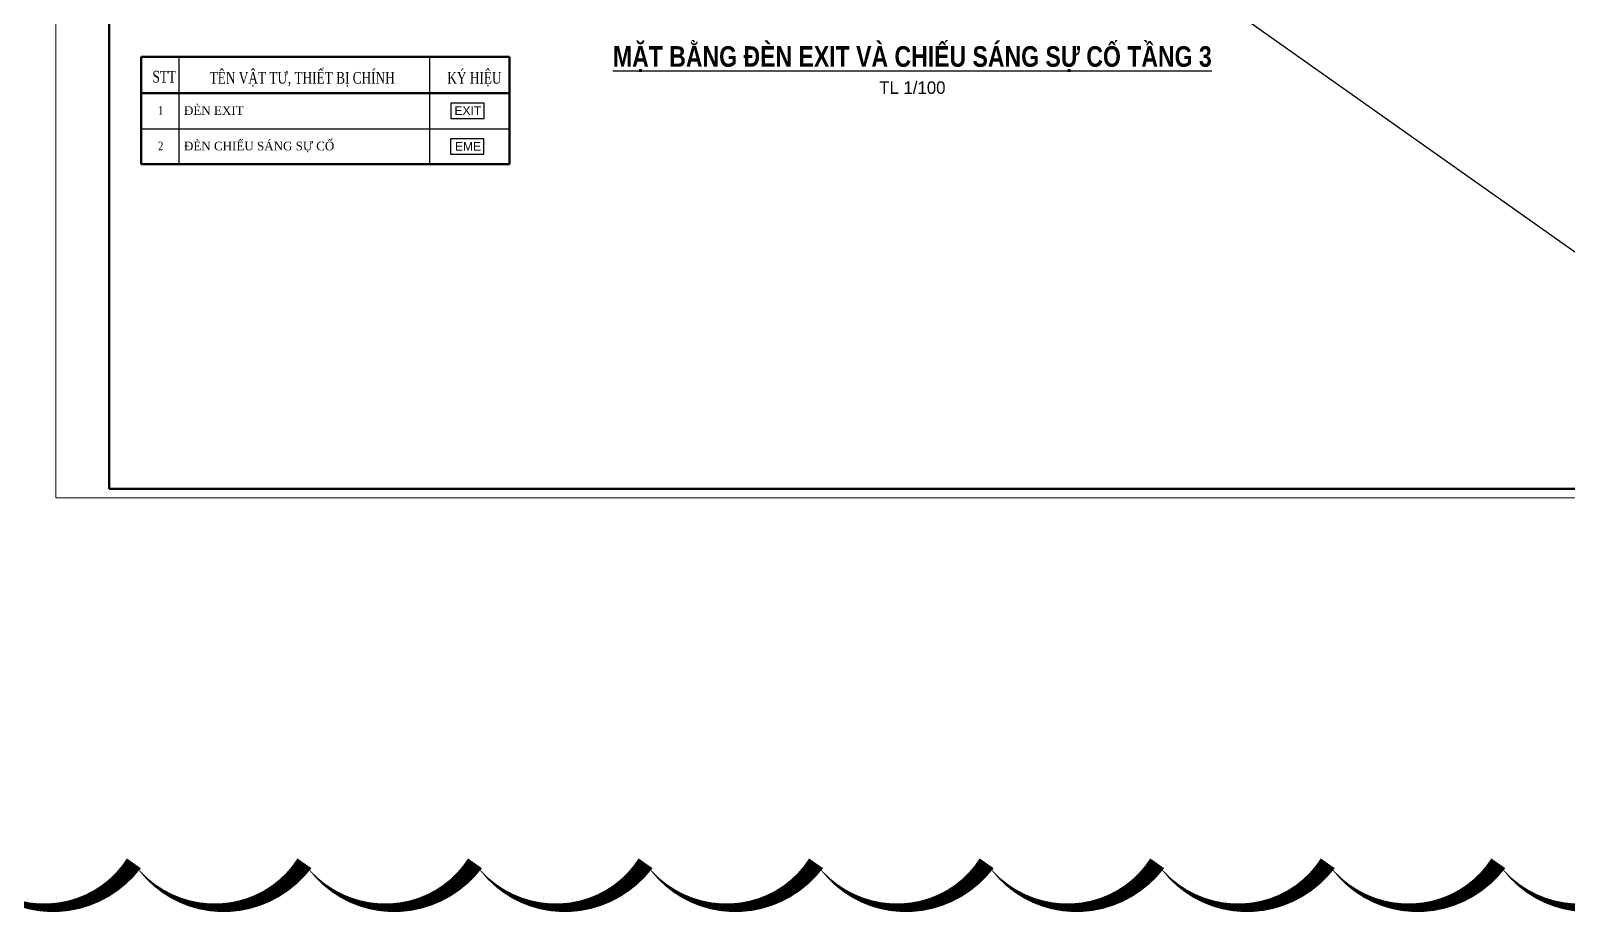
# Model space of a CAD drawing. Header units: millimetres. Extents: x 1109421 to 1726579, y -247837 to 144927.
# Drawn here: x 1635733 to 1685324, y -247837 to -219275 of the extents above; entities that cross this region are included whole.
import ezdxf
from ezdxf.enums import TextEntityAlignment as Align

# ---------------------------------------------------------------- set-up
doc = ezdxf.new("R2010")
doc.units = ezdxf.units.MM
doc.header["$LTSCALE"] = 600
doc.header["$MEASUREMENT"] = 0
doc.set_wipeout_variables(frame=1)
doc.linetypes.add('DASHED', pattern=[0.75, 0.5, -0.25])
doc.layers.get('0').update_dxf_attribs({"lineweight": 0})
doc.layers.get('Defpoints').update_dxf_attribs({"lineweight": 0})
for name, color, linetype, lineweight in [('dam', 6, 'Continuous', 50), ('Khungten_LCDI', 7, 'Continuous', 25), ('LC Text1', 3, 'Continuous', 20), ('LC Text2', 7, 'Continuous', 25), ('PCCC - EXIT - THIET BI', 5, 'Continuous', 30), ('PCCC-BAO CHAY - DAY', 3, 'DASHED', 35), ('text', 1, 'Continuous', 20)]:
    doc.layers.add(name, color=color, linetype=linetype, lineweight=lineweight)
doc.layers.add('KCS_Plotter', color=11, linetype='Continuous', plot=False)
doc.layers.add('MANHHON', color=8, linetype='Continuous')
doc.styles.add('chu theo TCVN', font='arial.ttf')
doc.styles.add('Khungten', font='VHAVAN.TTF', dxfattribs={"width": 0.9, "height": 5000})
doc.styles.add('LC 1', font='VHAVANB.TTF')
doc.styles.add('LC3', font='VHARIALB.TTF', dxfattribs={"width": 0.8})
doc.styles.add('MD', font='VHTIME.TTF', dxfattribs={"width": 0.85})
doc.styles.add('Title', font='VHBLACK.TTF')
doc.styles.add('tm', font='vntimeh.shx', dxfattribs={"bigfont": 'spec_bar.shx'})
doc.styles.add('VnTimeH', font='VHTIME.TTF')

# ---------------------------------------------------------------- blocks, each defined once
blk = doc.blocks.new('DEN SU CO')
at = {"layer": 'PCCC - EXIT - THIET BI', "ltscale": 0.2}
blk.add_lwpolyline([(-2.82, 1.3), (-2.82, -1.3), (2.82, -1.3), (2.82, 1.3)], close=True, dxfattribs=at)
at = {"layer": 'PCCC - EXIT - THIET BI', "ltscale": 0.2, "style": 'chu theo TCVN'}
blk.add_text('EME', height=1.458, dxfattribs=at).set_placement((-2.07, -0.7))
blk = doc.blocks.new('DEN THOAT NAN 1')
at = {"layer": 'PCCC - EXIT - THIET BI', "ltscale": 0.2}
blk.add_lwpolyline([(-2.82, 1.3), (-2.82, -1.3), (2.82, -1.3), (2.82, 1.3)], close=True, dxfattribs=at)
at = {"layer": 'PCCC - EXIT - THIET BI', "ltscale": 0.2, "style": 'chu theo TCVN'}
blk.add_text('EXIT', height=1.458, dxfattribs=at).set_placement((-2.21, -0.7))
blk = doc.blocks.new('A$Cb3b0a436')
at = {"layer": 'Defpoints', "color": 0, "lineweight": 0}
blk.add_lwpolyline([(6.98, 0), (6.98, 297), (426.98, 297), (426.98, 0)], close=True, dxfattribs=at)
at = {"layer": 'Khungten_LCDI', "color": 5, "lineweight": 60}
blk.add_lwpolyline([(18.98, 2), (18.98, 295), (424.98, 295), (424.98, 2)], close=True, dxfattribs=at)
at = {"color": 7, "style": 'Khungten', "width": 0.8}
for tag, p in [('REVISION', (413.97, 41.04)), ('NGAYHT', (414.44, 32.41))]:
    blk.add_attdef(tag, text='', height=2, dxfattribs=at).set_placement(p, align=Align.CENTER)
at = {"layer": 'LC Text1', "style": 'Title', "width": 1.485915}
for tag, p, p2 in [('TENBANVE1', (388.11, 59.64), (422.38, 59.64)), ('TENBANVE2', (388.11, 52.88), (422.38, 52.88))]:
    blk.add_attdef(tag, text='', height=2.5, dxfattribs=at).set_placement(p, p2, align=Align.FIT)
at = {"layer": 'LC Text1', "style": 'Title', "width": 0.7}
blk.add_attdef('SOBANVE', text='', height=2.5, dxfattribs=at).set_placement((414.6, 9.54), align=Align.CENTER)
blk = doc.blocks.new('TIEUDE1')
at = {"layer": 'LC Text2', "color": 7, "style": 'LC 1'}
blk.add_attdef('TIªU§Ò', text='', height=5, dxfattribs=at).set_placement((0, 0), align=Align.BOTTOM_CENTER)
blk.add_attdef('TL', text='', height=3, dxfattribs=at).set_placement((0, -2), align=Align.TOP_CENTER)

msp = doc.modelspace()

# ---------------------------------------------------------------- linework, layer by layer
at = {"layer": 'dam', "color": 7}
for p, q in [((1639290.5, -220120.5), (1651170.7, -220120.5)), ((1639290.5, -220120.5), (1639290.5, -223578.2)), ((1651170.7, -220120.5), (1651170.7, -223578.2)), ((1639290.5, -221290.3), (1651170.7, -221290.3)), ((1639290.5, -223578.2), (1651170.7, -223578.2))]:
    msp.add_line(p, q, dxfattribs=at)
at = {"layer": 'MANHHON'}
for p, q in [((1640506.2, -220120.5), (1640506.2, -223578.2)), ((1648592.8, -220120.5), (1648592.8, -223578.2)), ((1639290.5, -222434.3), (1651170.7, -222434.3))]:
    msp.add_line(p, q, dxfattribs=at)
at = {"layer": 'PCCC-BAO CHAY - DAY'}
msp.add_lwpolyline([(1600550.3, -246129.6, 0, 550.1, 0.5205671), (1606051.5, -246129.6, 0, 550.1, 0.5205671), (1611552.8, -246129.6, 0, 550.1, 0.5205671), (1617054, -246129.6, 0, 550.1, 0.5205671), (1622555.3, -246129.6, 0, 550.1, 0.5205671), (1628056.5, -246129.6, 0, 550.1, 0.5205671), (1633557.7, -246129.6, 0, 550.1, 0.5205671), (1639059, -246129.6, 0, 550.1, 0.5205671), (1644560.2, -246129.6, 0, 550.1, 0.5205671), (1650061.5, -246129.6, 0, 550.1, 0.5205671), (1655562.7, -246129.6, 0, 550.1, 0.5205671), (1661064, -246129.6, 0, 550.1, 0.5205671), (1666565.2, -246129.6, 0, 550.1, 0.5205671), (1672066.4, -246129.6, 0, 550.1, 0.5205671), (1677567.7, -246129.6, 0, 550.1, 0.5205671), (1683068.9, -246129.6, 0, 550.1, 0.5205671), (1688570.2, -246129.6, 0, 550.1, 0.5205671)], format="xyseb", dxfattribs=at)

# ---------------------------------------------------------------- block references
at = {"layer": 'LC Text2'}
ref = msp.add_blockref('TIEUDE1', (1664168.3, -220636.9), dxfattribs=dict(at, xscale=135.0000000002609, yscale=135.0000000002609, zscale=135.0000000002609))
ref.add_attrib('TIªU§Ò', '%%UmÆt b»ng ®Ìn exit vµ chiÕu s¸ng sù cè tÇng 3', dxfattribs={"color": 7, "height": 664.796, "style": 'LC3', "width": 0.8}).set_placement((1664168.3, -220636.9), align=Align.BOTTOM_CENTER)
ref.add_attrib('TL', 'TL 1/100', dxfattribs={"color": 7, "height": 405, "style": 'LC 1'}).set_placement((1664168.3, -220906.9), align=Align.TOP_CENTER)
at = {"layer": 'PCCC - EXIT - THIET BI', "xscale": 190.9090909123421, "yscale": 190.9090909123421, "zscale": 190.9090909123421}
for name, p in [('DEN THOAT NAN 1', (1649819.5, -221856.6)), ('DEN SU CO', (1649809.4, -223010.5))]:
    msp.add_blockref(name, p, dxfattribs=at)

# ---------------------------------------------------------------- texts
at = {"layer": 'text', "style": 'VnTimeH', "width": 0.75}
for s, height, p in [('stt', 378.27, (1639657, -220946.7)), ('tªn vËt t\xad, thiÕt bÞ chÝnh', 378.266, (1641502.3, -220982.5)), ('ký hiÖu', 378.27, (1649167.4, -220982.5))]:
    msp.add_text(s, height=height, dxfattribs=at).set_placement(p)
at = {"layer": 'text', "color": 2, "ltscale": 100, "style": 'tm'}
for s, height, p in [('®Ìn exit', 277.8, (1640675.3, -221987.9)), ('®Ìn chiÕu s¸ng sù cè', 277.799, (1640675.3, -223131.9))]:
    msp.add_text(s, height=height, dxfattribs=at).set_placement(p)
at = {"layer": 'text', "color": 2, "ltscale": 100, "style": 'MD', "width": 0.8}
for s, p in [('1', (1639840.9, -221984.5)), ('2', (1639840.9, -223128.5))]:
    msp.add_text(s, height=277.8, dxfattribs=at).set_placement(p)

# ---------------------------------------------------------------- next in the draw order: linework, layer by layer
at = {"layer": 'KCS_Plotter'}
msp.add_line((1636541.2, -191761.5), (1696748.3, -234336.5), dxfattribs=at)

# ---------------------------------------------------------------- next in the draw order: block references
at = {"xscale": 143.35021493995, "yscale": 143.35021493995, "zscale": 143.35021493995}
msp.add_blockref('A$Cb3b0a436', (1635540, -234336.5), dxfattribs=at)

doc.saveas('drawing.dxf')
